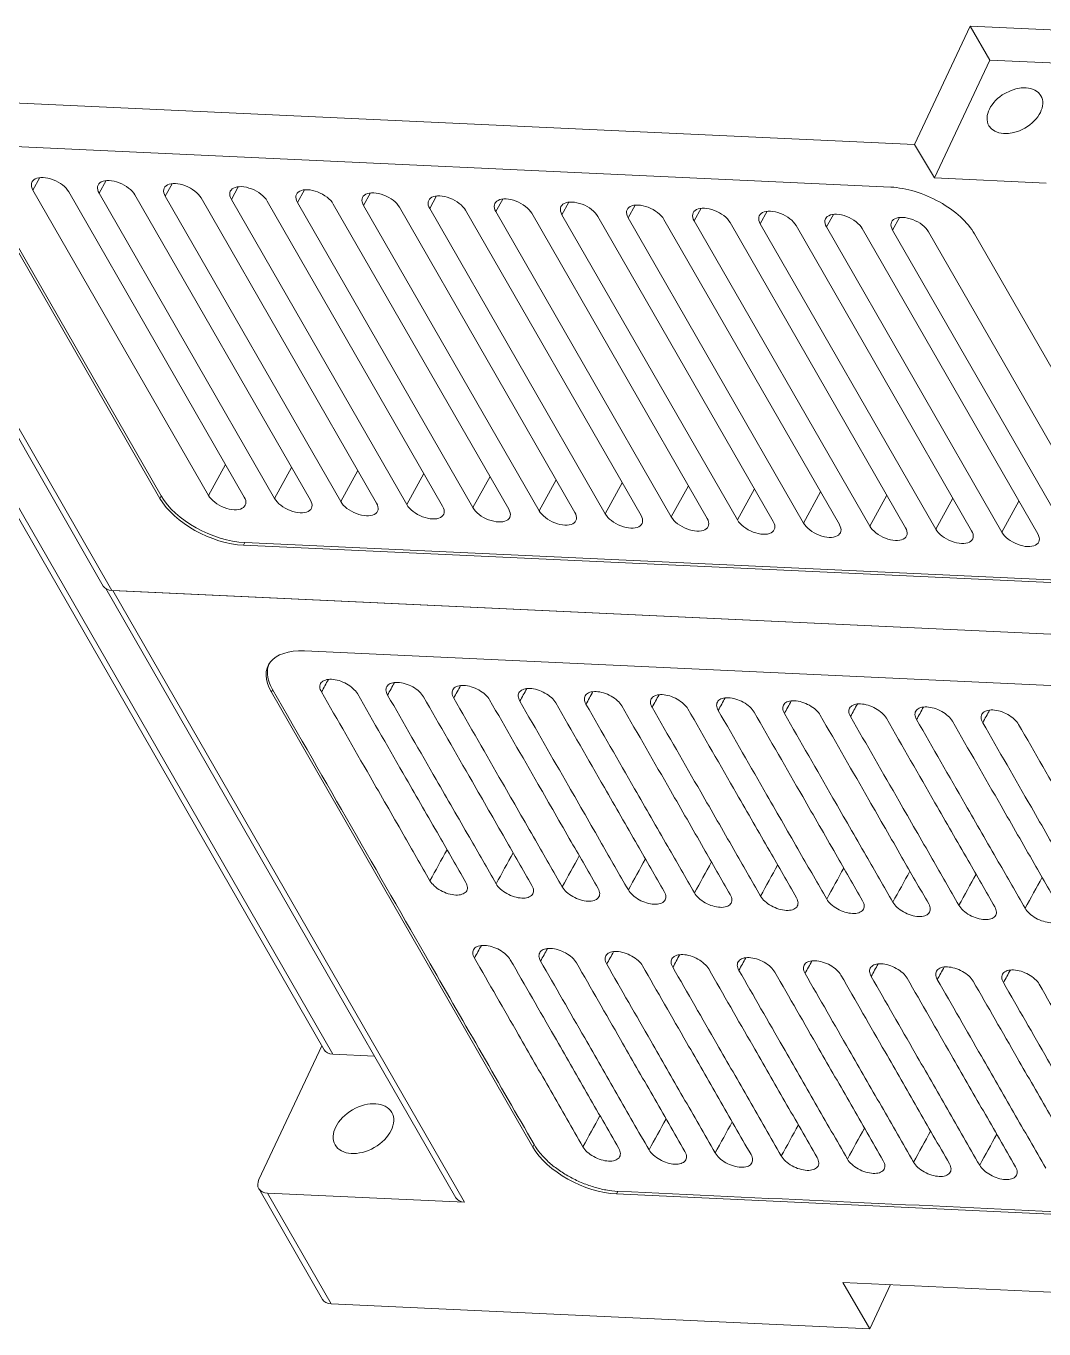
# Model space of a CAD drawing. Header units: millimetres. Extents: x -195 to 1349, y 148 to 750.
# Drawn here: x 610.3 to 657.8, y 545.2 to 605.9 of the extents above; entities that cross this region are included whole.
import ezdxf

# ---------------------------------------------------------------- set-up
doc = ezdxf.new("R2010")
doc.units = ezdxf.units.MM
doc.layers.get('0').update_dxf_attribs({"linetype": 'CONTINUOUS'})
doc.layers.add('100', color=7, linetype='CONTINUOUS', true_color=0xffffff)
doc.layers.add('4', color=7, linetype='CONTINUOUS', true_color=0xffffff)

# ---------------------------------------------------------------- blocks, each defined once
blk = doc.blocks.new('gfhgfh')
at = {"layer": '100', "color": 7, "linetype": 'Continuous', "lineweight": 18}
for p, q in [((914.94, 669.562), (911.696, 638.608)), ((920.566, 667.178), (965.07, 631.716)), ((962.498, 630.52), (922.51, 662.384)), ((919.535, 661.564), (917.36, 640.806)), ((919.683, 661.646), (917.507, 640.888)), ((921.894, 659.688), (919.756, 639.291)), ((923.53, 658.384), (921.392, 637.988)), ((924.911, 657.284), (922.774, 636.887)), ((926.547, 655.98), (924.41, 635.584)), ((927.928, 654.879), (925.791, 634.483)), ((929.564, 653.576), (927.427, 633.179)), ((930.946, 652.475), (928.808, 632.079)), ((932.582, 651.172), (930.444, 630.775)), ((933.963, 650.071), (931.825, 629.674)), ((935.599, 648.767), (933.461, 628.371)), ((936.98, 647.667), (934.843, 627.27)), ((938.616, 646.363), (936.479, 625.967)), ((939.997, 645.263), (937.86, 624.866)), ((941.633, 643.959), (939.496, 623.562)), ((943.015, 642.858), (940.877, 622.462)), ((944.651, 641.555), (942.513, 621.158)), ((946.032, 640.454), (943.894, 620.058)), ((947.668, 639.15), (945.53, 618.754)), ((911.952, 638.097), (966.73, 594.448)), ((949.049, 638.05), (946.911, 617.653)), ((950.685, 636.746), (948.547, 616.35)), ((919.717, 635.738), (959.705, 603.873)), ((919.865, 635.819), (959.853, 603.955)), ((952.066, 635.646), (949.929, 615.249)), ((965.07, 631.716), (971.749, 635.406)), ((971.749, 635.406), (971.512, 633.135)), ((977.556, 630.778), (971.749, 635.406)), ((953.702, 634.342), (951.565, 613.945)), ((955.083, 633.241), (952.946, 612.845)), ((971.512, 633.135), (964.872, 629.466)), ((977.284, 628.535), (971.512, 633.135)), ((956.719, 631.938), (954.582, 611.541)), ((965.07, 631.716), (964.872, 629.466)), ((958.101, 630.837), (955.963, 610.441)), ((959.737, 629.533), (957.599, 609.137)), ((964.872, 629.466), (969.974, 625.401)), ((961.118, 628.433), (958.98, 608.036)), ((962.754, 627.129), (960.616, 606.733)), ((962.68, 604.693), (964.855, 625.451))]:
    blk.add_line(p, q, dxfattribs=at)
at = {"layer": '100', "color": 7, "linetype": 'Continuous', "lineweight": 13}
for p, q in [((915.196, 669.05), (911.952, 638.097)), ((921.894, 659.688), (922.652, 660.046)), ((924.911, 657.284), (925.669, 657.641)), ((927.928, 654.879), (928.686, 655.237)), ((930.946, 652.475), (931.704, 652.833)), ((933.963, 650.071), (934.721, 650.429)), ((936.98, 647.667), (937.738, 648.024)), ((939.997, 645.263), (940.755, 645.62)), ((943.015, 642.858), (943.773, 643.216)), ((917.36, 640.806), (917.507, 640.888)), ((946.032, 640.454), (946.79, 640.812)), ((921.621, 640.171), (919.756, 639.291)), ((949.049, 638.05), (949.807, 638.407)), ((924.638, 637.767), (922.774, 636.887)), ((952.066, 635.646), (952.824, 636.003)), ((919.717, 635.738), (919.865, 635.819)), ((927.656, 635.363), (925.791, 634.483)), ((930.673, 632.959), (928.808, 632.079)), ((955.083, 633.241), (955.841, 633.599)), ((958.101, 630.837), (958.859, 631.195)), ((933.69, 630.554), (931.825, 629.674)), ((961.118, 628.433), (961.876, 628.79)), ((936.707, 628.15), (934.843, 627.27)), ((939.725, 625.746), (937.86, 624.866)), ((942.742, 623.342), (940.877, 622.462)), ((945.759, 620.937), (943.894, 620.058)), ((948.776, 618.533), (946.911, 617.653)), ((951.794, 616.129), (949.929, 615.249)), ((954.811, 613.725), (952.946, 612.845)), ((957.828, 611.32), (955.963, 610.441))]:
    blk.add_line(p, q, dxfattribs=at)
at = {"layer": '100', "color": 7, "linetype": 'Continuous', "lineweight": 18}
for centre, major_axis, ratio, start_param, end_param in [((922.712, 659.036), (-0.59, 1.068), 0.537992, 3.798505, 6.940098), ((925.729, 656.632), (-0.59, 1.068), 0.537992, 3.798505, 6.940098), ((928.746, 654.228), (-0.59, 1.068), 0.537992, 3.798505, 6.940098), ((931.764, 651.823), (-0.59, 1.068), 0.537992, 3.798505, 6.940098), ((934.781, 649.419), (-0.59, 1.068), 0.537992, 3.798505, 6.940098), ((937.798, 647.015), (-0.59, 1.068), 0.537992, 3.798505, 6.940098), ((940.815, 644.611), (-0.59, 1.068), 0.537992, 3.798505, 6.940098), ((943.833, 642.206), (-0.59, 1.068), 0.537992, 3.798505, 6.940098), ((920.026, 638.682), (1.923, -3.48), 0.537992, 3.798505, 5.369301), ((920.173, 638.763), (1.923, -3.48), 0.537992, 3.798505, 5.369301), ((946.85, 639.802), (-0.59, 1.068), 0.537992, 3.798505, 6.940098), ((920.574, 638.64), (-0.59, 1.068), 0.537992, 0.656912, 3.798505), ((912.69, 638.504), (-0.995, 0.104), 0.667517, 0.000015, 0.807454), ((949.867, 637.398), (-0.59, 1.068), 0.537992, 3.798505, 6.940098), ((923.592, 636.235), (-0.59, 1.068), 0.537992, 0.656912, 3.798505), ((952.884, 634.994), (-0.59, 1.068), 0.537992, 3.798505, 6.940098), ((926.609, 633.831), (-0.59, 1.068), 0.537992, 0.656912, 3.798505), ((955.901, 632.59), (-0.59, 1.068), 0.537992, 3.798505, 6.940098), ((929.626, 631.427), (-0.59, 1.068), 0.537992, 0.656912, 3.798505), ((958.919, 630.185), (-0.59, 1.068), 0.537992, 3.798505, 6.940098), ((962.189, 627.576), (1.923, -3.48), 0.537992, 0.656912, 2.227709), ((932.643, 629.023), (-0.59, 1.068), 0.537992, 0.656912, 3.798505), ((961.936, 627.781), (-0.59, 1.068), 0.537992, 3.798505, 6.940098), ((935.661, 626.618), (-0.59, 1.068), 0.537992, 0.656912, 3.798505), ((938.678, 624.214), (-0.59, 1.068), 0.537992, 0.656912, 3.798505), ((941.695, 621.81), (-0.59, 1.068), 0.537992, 0.656912, 3.798505), ((944.712, 619.406), (-0.59, 1.068), 0.537992, 0.656912, 3.798505), ((947.729, 617.001), (-0.59, 1.068), 0.537992, 0.656912, 3.798505), ((950.747, 614.597), (-0.59, 1.068), 0.537992, 0.656912, 3.798505), ((953.764, 612.193), (-0.59, 1.068), 0.537992, 0.656912, 3.798505), ((956.781, 609.789), (-0.59, 1.068), 0.537992, 0.656912, 3.798505)]:
    blk.add_ellipse(centre, major_axis=major_axis, ratio=ratio, start_param=start_param, end_param=end_param, dxfattribs=at)
blk.add_ellipse((970.967, 629.884), major_axis=(-1.74, 0.182), ratio=0.667517, dxfattribs=at)
at = {"layer": '4', "color": 7, "linetype": 'Continuous', "lineweight": 18}
for p, q in [((910.568, 650.061), (906.284, 609.186)), ((911.723, 638.398), (907.457, 597.697)), ((966.684, 594.484), (911.998, 638.06)), ((958.964, 596.807), (918.977, 628.671)), ((916.003, 627.851), (912.817, 597.451)), ((906.312, 609.452), (898.786, 605.295)), ((906.541, 608.674), (908.448, 607.154)), ((898.462, 604.865), (897.686, 597.46)), ((898.719, 604.353), (907.714, 597.185)), ((922.515, 577.368), (897.943, 596.948)), ((955.161, 560.519), (915.174, 592.382)), ((922.515, 577.368), (922.841, 580.478)), ((947.178, 561.085), (922.841, 580.478)), ((925.013, 578.748), (922.515, 577.368))]:
    blk.add_line(p, q, dxfattribs=at)
at = {"layer": '4', "color": 7, "linetype": 'Continuous', "lineweight": 13}
for p, q in [((910.825, 649.549), (906.541, 608.674)), ((911.998, 638.06), (907.714, 597.185)), ((916.003, 627.851), (916.152, 627.933)), ((898.719, 604.353), (897.943, 596.948)), ((912.966, 597.533), (912.817, 597.451)), ((915.174, 592.382), (915.323, 592.464))]:
    blk.add_line(p, q, dxfattribs=at)
at = {"layer": '4', "color": 7, "linetype": 'Continuous', "lineweight": 18}
for centre, major_axis, ratio, start_param, end_param in [((918.669, 625.726), (1.923, -3.48), 0.537992, 2.227709, 3.798505), ((907.279, 609.082), (0.995, -0.104), 0.667517, 3.141608, 3.949047), ((899.457, 604.76), (0.994, -0.104), 0.667517, 2.37825, 3.949048), ((898.681, 597.356), (-0.994, 0.104), 0.667517, 0.000016, 0.807454), ((908.452, 597.593), (0.995, -0.104), 0.667517, 3.141599, 3.949047), ((915.483, 595.326), (1.923, -3.48), 0.537992, 3.798505, 5.369301)]:
    blk.add_ellipse(centre, major_axis=major_axis, ratio=ratio, start_param=start_param, end_param=end_param, dxfattribs=at)
blk.add_ellipse((905.453, 604.115), major_axis=(1.89, -0.198), ratio=0.667517, dxfattribs=at)
for points, knots in [([(916.152, 627.933), (916.172, 628.127), (916.209, 628.305), (916.316, 628.627), (916.387, 628.773), (916.558, 629.023), (916.658, 629.127), (916.811, 629.239), (916.853, 629.265), (916.896, 629.289)], [0, 0, 0, 0, 0.298407, 0.298407, 0.596814, 0.596814, 0.895222, 0.895222, 1, 1, 1, 1]), ([(912.966, 597.533), (913.387, 601.556), (913.809, 605.58), (914.871, 615.713), (915.511, 621.823), (916.152, 627.933)], [0, 0, 0, 0, 0.397041, 0.397041, 1, 1, 1, 1]), ([(918.381, 626.152), (918.183, 624.268), (917.986, 622.383), (917.654, 619.216), (917.519, 617.933), (917.276, 615.614), (917.168, 614.578), (917.059, 613.542)], [0, 0, 0, 0, 0.448302, 0.448302, 0.753513, 0.753513, 1, 1, 1, 1]), ([(918.381, 626.152), (918.393, 626.271), (918.427, 626.372), (918.532, 626.525), (918.603, 626.577), (918.771, 626.623), (918.87, 626.618), (919.076, 626.551), (919.186, 626.489), (919.4, 626.319), (919.504, 626.21), (919.693, 625.962), (919.776, 625.824), (919.911, 625.534), (919.961, 625.386), (920.02, 625.102), (920.029, 624.968), (920.017, 624.848)], [0, 0, 0, 0, 0.125, 0.125, 0.25, 0.25, 0.375, 0.375, 0.5, 0.5, 0.625, 0.625, 0.75, 0.75, 0.875, 0.875, 1, 1, 1, 1]), ([(920.017, 624.848), (919.819, 622.964), (919.622, 621.079), (919.29, 617.912), (919.155, 616.629), (918.912, 614.31), (918.804, 613.274), (918.695, 612.238)], [0, 0, 0, 0, 0.448302, 0.448302, 0.753513, 0.753513, 1, 1, 1, 1]), ([(921.398, 623.748), (921.2, 621.863), (921.003, 619.979), (920.671, 616.812), (920.537, 615.529), (920.294, 613.21), (920.185, 612.173), (920.076, 611.137)], [0, 0, 0, 0, 0.448302, 0.448302, 0.753513, 0.753513, 1, 1, 1, 1]), ([(921.398, 623.748), (921.41, 623.867), (921.444, 623.967), (921.549, 624.121), (921.62, 624.172), (921.789, 624.219), (921.887, 624.213), (922.093, 624.147), (922.203, 624.085), (922.417, 623.915), (922.522, 623.806), (922.71, 623.558), (922.793, 623.42), (922.929, 623.129), (922.978, 622.982), (923.038, 622.698), (923.047, 622.563), (923.034, 622.444)], [0, 0, 0, 0, 0.125, 0.125, 0.25, 0.25, 0.375, 0.375, 0.5, 0.5, 0.625, 0.625, 0.75, 0.75, 0.875, 0.875, 1, 1, 1, 1]), ([(923.034, 622.444), (922.837, 620.56), (922.639, 618.675), (922.307, 615.508), (922.173, 614.225), (921.93, 611.906), (921.821, 610.87), (921.712, 609.834)], [0, 0, 0, 0, 0.448302, 0.448302, 0.753513, 0.753513, 1, 1, 1, 1]), ([(924.415, 621.343), (924.428, 621.463), (924.461, 621.563), (924.566, 621.716), (924.638, 621.768), (924.806, 621.815), (924.904, 621.809), (925.111, 621.743), (925.221, 621.681), (925.434, 621.511), (925.539, 621.402), (925.727, 621.154), (925.811, 621.016), (925.946, 620.725), (925.995, 620.578), (926.055, 620.293), (926.064, 620.159), (926.051, 620.04)], [0, 0, 0, 0, 0.125, 0.125, 0.25, 0.25, 0.375, 0.375, 0.5, 0.5, 0.625, 0.625, 0.75, 0.75, 0.875, 0.875, 1, 1, 1, 1]), ([(924.415, 621.343), (924.218, 619.459), (924.02, 617.575), (923.688, 614.407), (923.554, 613.124), (923.311, 610.805), (923.202, 609.769), (923.094, 608.733)], [0, 0, 0, 0, 0.448302, 0.448302, 0.753513, 0.753513, 1, 1, 1, 1]), ([(926.051, 620.04), (925.854, 618.155), (925.656, 616.271), (925.324, 613.104), (925.19, 611.821), (924.947, 609.502), (924.838, 608.466), (924.73, 607.429)], [0, 0, 0, 0, 0.448302, 0.448302, 0.753513, 0.753513, 1, 1, 1, 1]), ([(927.432, 618.939), (927.445, 619.059), (927.478, 619.159), (927.584, 619.312), (927.655, 619.364), (927.823, 619.41), (927.921, 619.405), (928.128, 619.338), (928.238, 619.276), (928.451, 619.106), (928.556, 618.998), (928.745, 618.749), (928.828, 618.611), (928.963, 618.321), (929.013, 618.174), (929.072, 617.889), (929.081, 617.755), (929.068, 617.636)], [0, 0, 0, 0, 0.125, 0.125, 0.25, 0.25, 0.375, 0.375, 0.5, 0.5, 0.625, 0.625, 0.75, 0.75, 0.875, 0.875, 1, 1, 1, 1]), ([(927.432, 618.939), (927.235, 617.055), (927.037, 615.17), (926.706, 612.003), (926.571, 610.72), (926.328, 608.401), (926.219, 607.365), (926.111, 606.329)], [0, 0, 0, 0, 0.448302, 0.448302, 0.753513, 0.753513, 1, 1, 1, 1]), ([(929.068, 617.636), (928.871, 615.751), (928.674, 613.867), (928.342, 610.699), (928.207, 609.416), (927.964, 607.097), (927.856, 606.061), (927.747, 605.025)], [0, 0, 0, 0, 0.448302, 0.448302, 0.753513, 0.753513, 1, 1, 1, 1]), ([(930.45, 616.535), (930.462, 616.654), (930.496, 616.755), (930.601, 616.908), (930.672, 616.96), (930.84, 617.006), (930.939, 617.001), (931.145, 616.934), (931.255, 616.872), (931.469, 616.702), (931.573, 616.593), (931.762, 616.345), (931.845, 616.207), (931.98, 615.917), (932.03, 615.769), (932.089, 615.485), (932.098, 615.351), (932.086, 615.231)], [0, 0, 0, 0, 0.125, 0.125, 0.25, 0.25, 0.375, 0.375, 0.5, 0.5, 0.625, 0.625, 0.75, 0.75, 0.875, 0.875, 1, 1, 1, 1]), ([(930.45, 616.535), (930.252, 614.651), (930.055, 612.766), (929.723, 609.599), (929.588, 608.316), (929.345, 605.997), (929.237, 604.961), (929.128, 603.925)], [0, 0, 0, 0, 0.448302, 0.448302, 0.753513, 0.753513, 1, 1, 1, 1]), ([(932.086, 615.231), (931.888, 613.347), (931.691, 611.462), (931.359, 608.295), (931.224, 607.012), (930.981, 604.693), (930.873, 603.657), (930.764, 602.621)], [0, 0, 0, 0, 0.448302, 0.448302, 0.753513, 0.753513, 1, 1, 1, 1]), ([(933.467, 614.131), (933.269, 612.246), (933.072, 610.362), (932.74, 607.195), (932.606, 605.912), (932.362, 603.593), (932.254, 602.557), (932.145, 601.52)], [0, 0, 0, 0, 0.448302, 0.448302, 0.753513, 0.753513, 1, 1, 1, 1]), ([(933.467, 614.131), (933.479, 614.25), (933.513, 614.35), (933.618, 614.504), (933.689, 614.555), (933.858, 614.602), (933.956, 614.597), (934.162, 614.53), (934.272, 614.468), (934.486, 614.298), (934.591, 614.189), (934.779, 613.941), (934.862, 613.803), (934.998, 613.513), (935.047, 613.365), (935.106, 613.081), (935.115, 612.946), (935.103, 612.827)], [0, 0, 0, 0, 0.125, 0.125, 0.25, 0.25, 0.375, 0.375, 0.5, 0.5, 0.625, 0.625, 0.75, 0.75, 0.875, 0.875, 1, 1, 1, 1]), ([(918.695, 612.238), (918.683, 612.119), (918.649, 612.018), (918.544, 611.865), (918.473, 611.813), (918.304, 611.767), (918.206, 611.772), (918, 611.839), (917.89, 611.901), (917.676, 612.071), (917.572, 612.18), (917.383, 612.428), (917.3, 612.566), (917.165, 612.856), (917.115, 613.003), (917.056, 613.288), (917.047, 613.422), (917.059, 613.542)], [0, 0, 0, 0, 0.125, 0.125, 0.25, 0.25, 0.375, 0.375, 0.5, 0.5, 0.625, 0.625, 0.75, 0.75, 0.875, 0.875, 1, 1, 1, 1]), ([(935.103, 612.827), (934.905, 610.943), (934.708, 609.058), (934.376, 605.891), (934.242, 604.608), (933.999, 602.289), (933.89, 601.253), (933.781, 600.217)], [0, 0, 0, 0, 0.448302, 0.448302, 0.753513, 0.753513, 1, 1, 1, 1]), ([(936.484, 611.727), (936.287, 609.842), (936.089, 607.958), (935.757, 604.79), (935.623, 603.507), (935.38, 601.188), (935.271, 600.152), (935.163, 599.116)], [0, 0, 0, 0, 0.448302, 0.448302, 0.753513, 0.753513, 1, 1, 1, 1]), ([(936.484, 611.727), (936.497, 611.846), (936.53, 611.946), (936.635, 612.099), (936.706, 612.151), (936.875, 612.198), (936.973, 612.192), (937.179, 612.126), (937.29, 612.064), (937.503, 611.894), (937.608, 611.785), (937.796, 611.537), (937.88, 611.399), (938.015, 611.108), (938.064, 610.961), (938.124, 610.677), (938.133, 610.542), (938.12, 610.423)], [0, 0, 0, 0, 0.125, 0.125, 0.25, 0.25, 0.375, 0.375, 0.5, 0.5, 0.625, 0.625, 0.75, 0.75, 0.875, 0.875, 1, 1, 1, 1]), ([(921.712, 609.834), (921.7, 609.714), (921.666, 609.614), (921.561, 609.461), (921.49, 609.409), (921.322, 609.363), (921.223, 609.368), (921.017, 609.435), (920.907, 609.497), (920.694, 609.667), (920.589, 609.775), (920.4, 610.024), (920.317, 610.162), (920.182, 610.452), (920.132, 610.599), (920.073, 610.884), (920.064, 611.018), (920.076, 611.137)], [0, 0, 0, 0, 0.125, 0.125, 0.25, 0.25, 0.375, 0.375, 0.5, 0.5, 0.625, 0.625, 0.75, 0.75, 0.875, 0.875, 1, 1, 1, 1]), ([(938.12, 610.423), (937.923, 608.538), (937.725, 606.654), (937.393, 603.487), (937.259, 602.204), (937.016, 599.885), (936.907, 598.849), (936.799, 597.812)], [0, 0, 0, 0, 0.448302, 0.448302, 0.753513, 0.753513, 1, 1, 1, 1]), ([(939.501, 609.322), (939.514, 609.442), (939.547, 609.542), (939.652, 609.695), (939.724, 609.747), (939.892, 609.793), (939.99, 609.788), (940.197, 609.721), (940.307, 609.659), (940.52, 609.489), (940.625, 609.381), (940.814, 609.132), (940.897, 608.994), (941.032, 608.704), (941.082, 608.557), (941.141, 608.272), (941.15, 608.138), (941.137, 608.019)], [0, 0, 0, 0, 0.125, 0.125, 0.25, 0.25, 0.375, 0.375, 0.5, 0.5, 0.625, 0.625, 0.75, 0.75, 0.875, 0.875, 1, 1, 1, 1]), ([(916.517, 608.371), (916.53, 608.491), (916.563, 608.591), (916.668, 608.744), (916.74, 608.796), (916.908, 608.842), (917.006, 608.837), (917.213, 608.77), (917.323, 608.708), (917.536, 608.538), (917.641, 608.43), (917.83, 608.181), (917.913, 608.043), (918.048, 607.753), (918.098, 607.606), (918.157, 607.321), (918.166, 607.187), (918.153, 607.068)], [0, 0, 0, 0, 0.125, 0.125, 0.25, 0.25, 0.375, 0.375, 0.5, 0.5, 0.625, 0.625, 0.75, 0.75, 0.875, 0.875, 1, 1, 1, 1]), ([(924.73, 607.429), (924.717, 607.31), (924.684, 607.21), (924.579, 607.057), (924.507, 607.005), (924.339, 606.958), (924.241, 606.964), (924.034, 607.03), (923.924, 607.092), (923.711, 607.262), (923.606, 607.371), (923.417, 607.619), (923.334, 607.757), (923.199, 608.048), (923.149, 608.195), (923.09, 608.479), (923.081, 608.614), (923.094, 608.733)], [0, 0, 0, 0, 0.125, 0.125, 0.25, 0.25, 0.375, 0.375, 0.5, 0.5, 0.625, 0.625, 0.75, 0.75, 0.875, 0.875, 1, 1, 1, 1]), ([(939.501, 609.322), (939.304, 607.438), (939.106, 605.553), (938.774, 602.386), (938.64, 601.103), (938.397, 598.784), (938.288, 597.748), (938.18, 596.712)], [0, 0, 0, 0, 0.448302, 0.448302, 0.753513, 0.753513, 1, 1, 1, 1]), ([(916.517, 608.371), (916.338, 606.662), (916.159, 604.953), (915.849, 601.997), (915.719, 600.75), (915.457, 598.255), (915.326, 597.008), (915.196, 595.761)], [0, 0, 0, 0, 0.406548, 0.406548, 0.703274, 0.703274, 1, 1, 1, 1]), ([(941.137, 608.019), (940.94, 606.134), (940.742, 604.25), (940.41, 601.082), (940.276, 599.799), (940.033, 597.48), (939.924, 596.444), (939.816, 595.408)], [0, 0, 0, 0, 0.448302, 0.448302, 0.753513, 0.753513, 1, 1, 1, 1]), ([(918.153, 607.068), (917.974, 605.359), (917.795, 603.65), (917.485, 600.694), (917.355, 599.446), (917.093, 596.952), (916.963, 595.704), (916.832, 594.457)], [0, 0, 0, 0, 0.406548, 0.406548, 0.703274, 0.703274, 1, 1, 1, 1]), ([(942.519, 606.918), (942.531, 607.037), (942.565, 607.138), (942.67, 607.291), (942.741, 607.343), (942.909, 607.389), (943.008, 607.384), (943.214, 607.317), (943.324, 607.255), (943.537, 607.085), (943.642, 606.976), (943.831, 606.728), (943.914, 606.59), (944.049, 606.3), (944.099, 606.152), (944.158, 605.868), (944.167, 605.734), (944.155, 605.614)], [0, 0, 0, 0, 0.125, 0.125, 0.25, 0.25, 0.375, 0.375, 0.5, 0.5, 0.625, 0.625, 0.75, 0.75, 0.875, 0.875, 1, 1, 1, 1]), ([(919.535, 605.967), (919.547, 606.086), (919.581, 606.187), (919.686, 606.34), (919.757, 606.392), (919.925, 606.438), (920.024, 606.433), (920.23, 606.366), (920.34, 606.304), (920.553, 606.134), (920.658, 606.025), (920.847, 605.777), (920.93, 605.639), (921.065, 605.349), (921.115, 605.201), (921.174, 604.917), (921.183, 604.783), (921.171, 604.663)], [0, 0, 0, 0, 0.125, 0.125, 0.25, 0.25, 0.375, 0.375, 0.5, 0.5, 0.625, 0.625, 0.75, 0.75, 0.875, 0.875, 1, 1, 1, 1]), ([(927.747, 605.025), (927.734, 604.906), (927.701, 604.806), (927.596, 604.652), (927.525, 604.6), (927.356, 604.554), (927.258, 604.559), (927.052, 604.626), (926.941, 604.688), (926.728, 604.858), (926.623, 604.967), (926.435, 605.215), (926.351, 605.353), (926.216, 605.643), (926.167, 605.791), (926.107, 606.075), (926.098, 606.21), (926.111, 606.329)], [0, 0, 0, 0, 0.125, 0.125, 0.25, 0.25, 0.375, 0.375, 0.5, 0.5, 0.625, 0.625, 0.75, 0.75, 0.875, 0.875, 1, 1, 1, 1]), ([(942.519, 606.918), (942.321, 605.034), (942.124, 603.149), (941.792, 599.982), (941.657, 598.699), (941.414, 596.38), (941.306, 595.344), (941.197, 594.308)], [0, 0, 0, 0, 0.448302, 0.448302, 0.753513, 0.753513, 1, 1, 1, 1]), ([(919.535, 605.967), (919.355, 604.258), (919.176, 602.549), (918.867, 599.593), (918.736, 598.346), (918.474, 595.851), (918.344, 594.604), (918.213, 593.357)], [0, 0, 0, 0, 0.406548, 0.406548, 0.703274, 0.703274, 1, 1, 1, 1]), ([(944.155, 605.614), (943.957, 603.73), (943.76, 601.846), (943.428, 598.678), (943.293, 597.395), (943.05, 595.076), (942.942, 594.04), (942.833, 593.004)], [0, 0, 0, 0, 0.448302, 0.448302, 0.753513, 0.753513, 1, 1, 1, 1]), ([(945.536, 604.514), (945.548, 604.633), (945.582, 604.733), (945.687, 604.887), (945.758, 604.939), (945.927, 604.985), (946.025, 604.98), (946.231, 604.913), (946.341, 604.851), (946.555, 604.681), (946.659, 604.572), (946.848, 604.324), (946.931, 604.186), (947.066, 603.896), (947.116, 603.748), (947.175, 603.464), (947.184, 603.329), (947.172, 603.21)], [0, 0, 0, 0, 0.125, 0.125, 0.25, 0.25, 0.375, 0.375, 0.5, 0.5, 0.625, 0.625, 0.75, 0.75, 0.875, 0.875, 1, 1, 1, 1]), ([(921.171, 604.663), (920.992, 602.954), (920.812, 601.245), (920.503, 598.289), (920.372, 597.042), (920.111, 594.547), (919.98, 593.3), (919.849, 592.053)], [0, 0, 0, 0, 0.406548, 0.406548, 0.703274, 0.703274, 1, 1, 1, 1]), ([(922.552, 603.563), (922.564, 603.682), (922.598, 603.782), (922.703, 603.936), (922.774, 603.987), (922.943, 604.034), (923.041, 604.029), (923.247, 603.962), (923.357, 603.9), (923.571, 603.73), (923.675, 603.621), (923.864, 603.373), (923.947, 603.235), (924.082, 602.944), (924.132, 602.797), (924.191, 602.513), (924.2, 602.378), (924.188, 602.259)], [0, 0, 0, 0, 0.125, 0.125, 0.25, 0.25, 0.375, 0.375, 0.5, 0.5, 0.625, 0.625, 0.75, 0.75, 0.875, 0.875, 1, 1, 1, 1]), ([(945.536, 604.514), (945.338, 602.629), (945.141, 600.745), (944.809, 597.578), (944.674, 596.295), (944.431, 593.976), (944.323, 592.94), (944.214, 591.903)], [0, 0, 0, 0, 0.448302, 0.448302, 0.753513, 0.753513, 1, 1, 1, 1]), ([(922.552, 603.563), (922.373, 601.854), (922.194, 600.145), (921.884, 597.189), (921.753, 595.941), (921.492, 593.447), (921.361, 592.2), (921.23, 590.952)], [0, 0, 0, 0, 0.406548, 0.406548, 0.703274, 0.703274, 1, 1, 1, 1]), ([(930.764, 602.621), (930.752, 602.502), (930.718, 602.401), (930.613, 602.248), (930.542, 602.196), (930.373, 602.15), (930.275, 602.155), (930.069, 602.222), (929.959, 602.284), (929.745, 602.454), (929.641, 602.563), (929.452, 602.811), (929.369, 602.949), (929.234, 603.239), (929.184, 603.387), (929.125, 603.671), (929.116, 603.805), (929.128, 603.925)], [0, 0, 0, 0, 0.125, 0.125, 0.25, 0.25, 0.375, 0.375, 0.5, 0.5, 0.625, 0.625, 0.75, 0.75, 0.875, 0.875, 1, 1, 1, 1]), ([(947.172, 603.21), (946.974, 601.326), (946.777, 599.441), (946.445, 596.274), (946.31, 594.991), (946.067, 592.672), (945.959, 591.636), (945.85, 590.6)], [0, 0, 0, 0, 0.448302, 0.448302, 0.753513, 0.753513, 1, 1, 1, 1]), ([(948.553, 602.11), (948.566, 602.229), (948.599, 602.329), (948.704, 602.483), (948.775, 602.534), (948.944, 602.581), (949.042, 602.575), (949.248, 602.509), (949.358, 602.447), (949.572, 602.277), (949.677, 602.168), (949.865, 601.92), (949.948, 601.782), (950.084, 601.491), (950.133, 601.344), (950.193, 601.06), (950.202, 600.925), (950.189, 600.806)], [0, 0, 0, 0, 0.125, 0.125, 0.25, 0.25, 0.375, 0.375, 0.5, 0.5, 0.625, 0.625, 0.75, 0.75, 0.875, 0.875, 1, 1, 1, 1]), ([(924.188, 602.259), (924.009, 600.55), (923.83, 598.841), (923.52, 595.885), (923.389, 594.638), (923.128, 592.143), (922.997, 590.896), (922.866, 589.649)], [0, 0, 0, 0, 0.406548, 0.406548, 0.703274, 0.703274, 1, 1, 1, 1]), ([(948.553, 602.11), (948.356, 600.225), (948.158, 598.341), (947.826, 595.173), (947.692, 593.89), (947.449, 591.571), (947.34, 590.535), (947.231, 589.499)], [0, 0, 0, 0, 0.448302, 0.448302, 0.753513, 0.753513, 1, 1, 1, 1]), ([(925.569, 601.159), (925.39, 599.45), (925.211, 597.741), (924.901, 594.785), (924.77, 593.537), (924.509, 591.043), (924.378, 589.795), (924.247, 588.548)], [0, 0, 0, 0, 0.406548, 0.406548, 0.703274, 0.703274, 1, 1, 1, 1]), ([(925.569, 601.159), (925.582, 601.278), (925.615, 601.378), (925.72, 601.531), (925.791, 601.583), (925.96, 601.63), (926.058, 601.624), (926.264, 601.558), (926.374, 601.496), (926.588, 601.326), (926.693, 601.217), (926.881, 600.969), (926.964, 600.831), (927.1, 600.54), (927.149, 600.393), (927.209, 600.109), (927.218, 599.974), (927.205, 599.855)], [0, 0, 0, 0, 0.125, 0.125, 0.25, 0.25, 0.375, 0.375, 0.5, 0.5, 0.625, 0.625, 0.75, 0.75, 0.875, 0.875, 1, 1, 1, 1]), ([(933.781, 600.217), (933.769, 600.097), (933.735, 599.997), (933.63, 599.844), (933.559, 599.792), (933.391, 599.746), (933.292, 599.751), (933.086, 599.818), (932.976, 599.88), (932.763, 600.05), (932.658, 600.158), (932.469, 600.407), (932.386, 600.545), (932.251, 600.835), (932.201, 600.982), (932.142, 601.267), (932.133, 601.401), (932.145, 601.52)], [0, 0, 0, 0, 0.125, 0.125, 0.25, 0.25, 0.375, 0.375, 0.5, 0.5, 0.625, 0.625, 0.75, 0.75, 0.875, 0.875, 1, 1, 1, 1]), ([(950.189, 600.806), (949.992, 598.921), (949.794, 597.037), (949.462, 593.87), (949.328, 592.587), (949.085, 590.268), (948.976, 589.232), (948.868, 588.196)], [0, 0, 0, 0, 0.448302, 0.448302, 0.753513, 0.753513, 1, 1, 1, 1]), ([(927.205, 599.855), (927.026, 598.146), (926.847, 596.437), (926.537, 593.481), (926.406, 592.234), (926.145, 589.739), (926.014, 588.492), (925.884, 587.244)], [0, 0, 0, 0, 0.406548, 0.406548, 0.703274, 0.703274, 1, 1, 1, 1]), ([(928.586, 598.754), (928.407, 597.045), (928.228, 595.336), (927.918, 592.38), (927.788, 591.133), (927.526, 588.638), (927.395, 587.391), (927.265, 586.144)], [0, 0, 0, 0, 0.406548, 0.406548, 0.703274, 0.703274, 1, 1, 1, 1]), ([(928.586, 598.754), (928.599, 598.874), (928.632, 598.974), (928.737, 599.127), (928.809, 599.179), (928.977, 599.225), (929.075, 599.22), (929.282, 599.153), (929.392, 599.091), (929.605, 598.921), (929.71, 598.813), (929.898, 598.564), (929.982, 598.426), (930.117, 598.136), (930.167, 597.989), (930.226, 597.704), (930.235, 597.57), (930.222, 597.451)], [0, 0, 0, 0, 0.125, 0.125, 0.25, 0.25, 0.375, 0.375, 0.5, 0.5, 0.625, 0.625, 0.75, 0.75, 0.875, 0.875, 1, 1, 1, 1]), ([(936.799, 597.812), (936.786, 597.693), (936.753, 597.593), (936.648, 597.44), (936.576, 597.388), (936.408, 597.341), (936.31, 597.347), (936.103, 597.413), (935.993, 597.475), (935.78, 597.645), (935.675, 597.754), (935.486, 598.002), (935.403, 598.14), (935.268, 598.431), (935.218, 598.578), (935.159, 598.862), (935.15, 598.997), (935.163, 599.116)], [0, 0, 0, 0, 0.125, 0.125, 0.25, 0.25, 0.375, 0.375, 0.5, 0.5, 0.625, 0.625, 0.75, 0.75, 0.875, 0.875, 1, 1, 1, 1]), ([(915.323, 592.464), (915.147, 592.605), (914.976, 592.762), (914.643, 593.108), (914.48, 593.299), (914.173, 593.704), (914.029, 593.916), (913.762, 594.36), (913.638, 594.594), (913.42, 595.061), (913.325, 595.297), (913.164, 595.774), (913.099, 596.011), (913.003, 596.471), (912.972, 596.697), (912.943, 597.132), (912.945, 597.339), (912.966, 597.533)], [0, 0, 0, 0, 0.125, 0.125, 0.25, 0.25, 0.375, 0.375, 0.5, 0.5, 0.625, 0.625, 0.75, 0.75, 0.875, 0.875, 1, 1, 1, 1]), ([(930.222, 597.451), (930.043, 595.742), (929.864, 594.033), (929.554, 591.077), (929.424, 589.829), (929.162, 587.335), (929.031, 586.088), (928.901, 584.84)], [0, 0, 0, 0, 0.406548, 0.406548, 0.703274, 0.703274, 1, 1, 1, 1]), ([(931.603, 596.35), (931.616, 596.469), (931.65, 596.57), (931.755, 596.723), (931.826, 596.775), (931.994, 596.821), (932.093, 596.816), (932.299, 596.749), (932.409, 596.687), (932.622, 596.517), (932.727, 596.408), (932.916, 596.16), (932.999, 596.022), (933.134, 595.732), (933.184, 595.584), (933.243, 595.3), (933.252, 595.166), (933.24, 595.046)], [0, 0, 0, 0, 0.125, 0.125, 0.25, 0.25, 0.375, 0.375, 0.5, 0.5, 0.625, 0.625, 0.75, 0.75, 0.875, 0.875, 1, 1, 1, 1]), ([(939.816, 595.408), (939.803, 595.289), (939.77, 595.189), (939.665, 595.035), (939.593, 594.984), (939.425, 594.937), (939.327, 594.942), (939.12, 595.009), (939.01, 595.071), (938.797, 595.241), (938.692, 595.35), (938.504, 595.598), (938.42, 595.736), (938.285, 596.027), (938.236, 596.174), (938.176, 596.458), (938.167, 596.593), (938.18, 596.712)], [0, 0, 0, 0, 0.125, 0.125, 0.25, 0.25, 0.375, 0.375, 0.5, 0.5, 0.625, 0.625, 0.75, 0.75, 0.875, 0.875, 1, 1, 1, 1]), ([(916.832, 594.457), (916.819, 594.338), (916.786, 594.238), (916.681, 594.084), (916.609, 594.032), (916.441, 593.986), (916.343, 593.991), (916.136, 594.058), (916.026, 594.12), (915.813, 594.29), (915.708, 594.399), (915.52, 594.647), (915.436, 594.785), (915.301, 595.075), (915.252, 595.223), (915.192, 595.507), (915.183, 595.641), (915.196, 595.761)], [0, 0, 0, 0, 0.125, 0.125, 0.25, 0.25, 0.375, 0.375, 0.5, 0.5, 0.625, 0.625, 0.75, 0.75, 0.875, 0.875, 1, 1, 1, 1]), ([(931.603, 596.35), (931.424, 594.641), (931.245, 592.932), (930.935, 589.976), (930.805, 588.729), (930.543, 586.234), (930.413, 584.987), (930.282, 583.74)], [0, 0, 0, 0, 0.406548, 0.406548, 0.703274, 0.703274, 1, 1, 1, 1]), ([(933.24, 595.046), (933.06, 593.337), (932.881, 591.629), (932.572, 588.672), (932.441, 587.425), (932.179, 584.931), (932.049, 583.683), (931.918, 582.436)], [0, 0, 0, 0, 0.406548, 0.406548, 0.703274, 0.703274, 1, 1, 1, 1]), ([(934.621, 593.946), (934.633, 594.065), (934.667, 594.165), (934.772, 594.319), (934.843, 594.371), (935.011, 594.417), (935.11, 594.412), (935.316, 594.345), (935.426, 594.283), (935.64, 594.113), (935.744, 594.004), (935.933, 593.756), (936.016, 593.618), (936.151, 593.328), (936.201, 593.18), (936.26, 592.896), (936.269, 592.761), (936.257, 592.642)], [0, 0, 0, 0, 0.125, 0.125, 0.25, 0.25, 0.375, 0.375, 0.5, 0.5, 0.625, 0.625, 0.75, 0.75, 0.875, 0.875, 1, 1, 1, 1]), ([(942.833, 593.004), (942.821, 592.885), (942.787, 592.784), (942.682, 592.631), (942.611, 592.579), (942.442, 592.533), (942.344, 592.538), (942.138, 592.605), (942.028, 592.667), (941.814, 592.837), (941.709, 592.946), (941.521, 593.194), (941.438, 593.332), (941.302, 593.622), (941.253, 593.77), (941.194, 594.054), (941.184, 594.188), (941.197, 594.308)], [0, 0, 0, 0, 0.125, 0.125, 0.25, 0.25, 0.375, 0.375, 0.5, 0.5, 0.625, 0.625, 0.75, 0.75, 0.875, 0.875, 1, 1, 1, 1]), ([(934.621, 593.946), (934.442, 592.237), (934.263, 590.528), (933.953, 587.572), (933.822, 586.325), (933.561, 583.83), (933.43, 582.583), (933.299, 581.335)], [0, 0, 0, 0, 0.406548, 0.406548, 0.703274, 0.703274, 1, 1, 1, 1]), ([(919.849, 592.053), (919.837, 591.934), (919.803, 591.833), (919.698, 591.68), (919.627, 591.628), (919.458, 591.582), (919.36, 591.587), (919.154, 591.654), (919.044, 591.716), (918.83, 591.886), (918.725, 591.995), (918.537, 592.243), (918.454, 592.381), (918.318, 592.671), (918.269, 592.819), (918.21, 593.103), (918.2, 593.237), (918.213, 593.357)], [0, 0, 0, 0, 0.125, 0.125, 0.25, 0.25, 0.375, 0.375, 0.5, 0.5, 0.625, 0.625, 0.75, 0.75, 0.875, 0.875, 1, 1, 1, 1]), ([(936.257, 592.642), (936.078, 590.933), (935.899, 589.224), (935.589, 586.268), (935.458, 585.021), (935.197, 582.526), (935.066, 581.279), (934.935, 580.032)], [0, 0, 0, 0, 0.406548, 0.406548, 0.703274, 0.703274, 1, 1, 1, 1]), ([(915.323, 592.464), (921.988, 587.154), (928.652, 581.843), (941.981, 571.222), (948.646, 565.912), (955.31, 560.601)], [0, 0, 0, 0, 0.5, 0.5, 1, 1, 1, 1]), ([(937.638, 591.542), (937.65, 591.661), (937.684, 591.761), (937.789, 591.914), (937.86, 591.966), (938.029, 592.013), (938.127, 592.007), (938.333, 591.941), (938.443, 591.879), (938.657, 591.709), (938.762, 591.6), (938.95, 591.352), (939.033, 591.214), (939.169, 590.923), (939.218, 590.776), (939.277, 590.492), (939.287, 590.357), (939.274, 590.238)], [0, 0, 0, 0, 0.125, 0.125, 0.25, 0.25, 0.375, 0.375, 0.5, 0.5, 0.625, 0.625, 0.75, 0.75, 0.875, 0.875, 1, 1, 1, 1]), ([(945.85, 590.6), (945.838, 590.48), (945.804, 590.38), (945.699, 590.227), (945.628, 590.175), (945.46, 590.129), (945.361, 590.134), (945.155, 590.201), (945.045, 590.263), (944.831, 590.433), (944.727, 590.541), (944.538, 590.79), (944.455, 590.928), (944.32, 591.218), (944.27, 591.365), (944.211, 591.65), (944.202, 591.784), (944.214, 591.903)], [0, 0, 0, 0, 0.125, 0.125, 0.25, 0.25, 0.375, 0.375, 0.5, 0.5, 0.625, 0.625, 0.75, 0.75, 0.875, 0.875, 1, 1, 1, 1]), ([(937.638, 591.542), (937.459, 589.833), (937.28, 588.124), (936.97, 585.168), (936.839, 583.92), (936.578, 581.426), (936.447, 580.178), (936.316, 578.931)], [0, 0, 0, 0, 0.406548, 0.406548, 0.703274, 0.703274, 1, 1, 1, 1]), ([(922.866, 589.649), (922.854, 589.529), (922.82, 589.429), (922.715, 589.276), (922.644, 589.224), (922.476, 589.178), (922.377, 589.183), (922.171, 589.25), (922.061, 589.312), (921.847, 589.482), (921.743, 589.59), (921.554, 589.839), (921.471, 589.977), (921.336, 590.267), (921.286, 590.414), (921.227, 590.699), (921.218, 590.833), (921.23, 590.952)], [0, 0, 0, 0, 0.125, 0.125, 0.25, 0.25, 0.375, 0.375, 0.5, 0.5, 0.625, 0.625, 0.75, 0.75, 0.875, 0.875, 1, 1, 1, 1]), ([(939.274, 590.238), (939.095, 588.529), (938.916, 586.82), (938.606, 583.864), (938.475, 582.617), (938.214, 580.122), (938.083, 578.875), (937.952, 577.628)], [0, 0, 0, 0, 0.406548, 0.406548, 0.703274, 0.703274, 1, 1, 1, 1]), ([(940.655, 589.137), (940.668, 589.257), (940.701, 589.357), (940.806, 589.51), (940.877, 589.562), (941.046, 589.608), (941.144, 589.603), (941.35, 589.536), (941.461, 589.474), (941.674, 589.304), (941.779, 589.196), (941.967, 588.947), (942.051, 588.809), (942.186, 588.519), (942.235, 588.372), (942.295, 588.087), (942.304, 587.953), (942.291, 587.834)], [0, 0, 0, 0, 0.125, 0.125, 0.25, 0.25, 0.375, 0.375, 0.5, 0.5, 0.625, 0.625, 0.75, 0.75, 0.875, 0.875, 1, 1, 1, 1]), ([(940.655, 589.137), (940.476, 587.428), (940.297, 585.719), (939.987, 582.763), (939.856, 581.516), (939.595, 579.022), (939.464, 577.774), (939.334, 576.527)], [0, 0, 0, 0, 0.406548, 0.406548, 0.703274, 0.703274, 1, 1, 1, 1]), ([(925.884, 587.244), (925.871, 587.125), (925.837, 587.025), (925.732, 586.872), (925.661, 586.82), (925.493, 586.773), (925.394, 586.779), (925.188, 586.845), (925.078, 586.907), (924.865, 587.077), (924.76, 587.186), (924.571, 587.434), (924.488, 587.572), (924.353, 587.863), (924.303, 588.01), (924.244, 588.294), (924.235, 588.429), (924.247, 588.548)], [0, 0, 0, 0, 0.125, 0.125, 0.25, 0.25, 0.375, 0.375, 0.5, 0.5, 0.625, 0.625, 0.75, 0.75, 0.875, 0.875, 1, 1, 1, 1]), ([(942.291, 587.834), (942.112, 586.125), (941.933, 584.416), (941.623, 581.46), (941.493, 580.212), (941.231, 577.718), (941.1, 576.471), (940.97, 575.223)], [0, 0, 0, 0, 0.406548, 0.406548, 0.703274, 0.703274, 1, 1, 1, 1]), ([(928.901, 584.84), (928.888, 584.721), (928.855, 584.621), (928.75, 584.467), (928.678, 584.415), (928.51, 584.369), (928.412, 584.374), (928.205, 584.441), (928.095, 584.503), (927.882, 584.673), (927.777, 584.782), (927.589, 585.03), (927.505, 585.168), (927.37, 585.458), (927.32, 585.606), (927.261, 585.89), (927.252, 586.025), (927.265, 586.144)], [0, 0, 0, 0, 0.125, 0.125, 0.25, 0.25, 0.375, 0.375, 0.5, 0.5, 0.625, 0.625, 0.75, 0.75, 0.875, 0.875, 1, 1, 1, 1]), ([(931.918, 582.436), (931.905, 582.317), (931.872, 582.216), (931.767, 582.063), (931.696, 582.011), (931.527, 581.965), (931.429, 581.97), (931.223, 582.037), (931.113, 582.099), (930.899, 582.269), (930.794, 582.378), (930.606, 582.626), (930.522, 582.764), (930.387, 583.054), (930.338, 583.202), (930.278, 583.486), (930.269, 583.62), (930.282, 583.74)], [0, 0, 0, 0, 0.125, 0.125, 0.25, 0.25, 0.375, 0.375, 0.5, 0.5, 0.625, 0.625, 0.75, 0.75, 0.875, 0.875, 1, 1, 1, 1]), ([(934.935, 580.032), (934.923, 579.912), (934.889, 579.812), (934.784, 579.659), (934.713, 579.607), (934.544, 579.561), (934.446, 579.566), (934.24, 579.633), (934.13, 579.695), (933.916, 579.865), (933.812, 579.973), (933.623, 580.222), (933.54, 580.36), (933.405, 580.65), (933.355, 580.797), (933.296, 581.082), (933.287, 581.216), (933.299, 581.335)], [0, 0, 0, 0, 0.125, 0.125, 0.25, 0.25, 0.375, 0.375, 0.5, 0.5, 0.625, 0.625, 0.75, 0.75, 0.875, 0.875, 1, 1, 1, 1])]:
    blk.add_open_spline(points, degree=3, knots=knots, dxfattribs=at)
at = {"layer": '4', "color": 7, "linetype": 'Continuous', "lineweight": 13}
for points in [[(918.381, 626.152), (918.632, 626.271), (918.883, 626.389), (919.135, 626.508)], [(921.398, 623.748), (921.649, 623.866), (921.901, 623.985), (922.152, 624.103)], [(924.415, 621.343), (924.667, 621.462), (924.918, 621.581), (925.169, 621.699)], [(927.432, 618.939), (927.684, 619.058), (927.935, 619.176), (928.186, 619.295)], [(930.45, 616.535), (930.701, 616.654), (930.952, 616.772), (931.204, 616.891)], [(918.924, 614.422), (918.302, 614.128), (917.681, 613.835), (917.059, 613.542)], [(933.467, 614.131), (933.718, 614.249), (933.969, 614.368), (934.221, 614.486)], [(921.941, 612.017), (921.32, 611.724), (920.698, 611.431), (920.076, 611.137)], [(936.484, 611.727), (936.735, 611.845), (936.987, 611.964), (937.238, 612.082)], [(924.959, 609.613), (924.337, 609.32), (923.715, 609.026), (923.094, 608.733)], [(939.501, 609.322), (939.753, 609.441), (940.004, 609.559), (940.255, 609.678)], [(916.517, 608.371), (916.769, 608.49), (917.02, 608.608), (917.271, 608.727)], [(927.976, 607.209), (927.354, 606.915), (926.732, 606.622), (926.111, 606.329)], [(942.519, 606.918), (942.77, 607.037), (943.021, 607.155), (943.272, 607.274)], [(919.535, 605.967), (919.786, 606.086), (920.037, 606.204), (920.289, 606.323)], [(930.993, 604.805), (930.371, 604.511), (929.75, 604.218), (929.128, 603.925)], [(945.536, 604.514), (945.787, 604.632), (946.038, 604.751), (946.29, 604.87)], [(922.552, 603.563), (922.803, 603.681), (923.054, 603.8), (923.306, 603.918)], [(934.01, 602.4), (933.389, 602.107), (932.767, 601.814), (932.145, 601.52)], [(948.553, 602.11), (948.804, 602.228), (949.056, 602.347), (949.307, 602.465)], [(925.569, 601.159), (925.82, 601.277), (926.072, 601.396), (926.323, 601.514)], [(937.027, 599.996), (936.406, 599.703), (935.784, 599.409), (935.163, 599.116)], [(928.586, 598.754), (928.838, 598.873), (929.089, 598.991), (929.34, 599.11)], [(940.045, 597.592), (939.423, 597.299), (938.801, 597.005), (938.18, 596.712)], [(917.061, 596.641), (916.439, 596.347), (915.817, 596.054), (915.196, 595.761)], [(931.603, 596.35), (931.855, 596.469), (932.106, 596.587), (932.357, 596.706)], [(943.062, 595.188), (942.44, 594.894), (941.819, 594.601), (941.197, 594.308)], [(920.078, 594.237), (919.456, 593.943), (918.835, 593.65), (918.213, 593.357)], [(934.621, 593.946), (934.872, 594.064), (935.123, 594.183), (935.375, 594.302)], [(946.079, 592.783), (945.457, 592.49), (944.836, 592.197), (944.214, 591.903)], [(937.638, 591.542), (937.889, 591.66), (938.141, 591.779), (938.392, 591.897)], [(923.095, 591.832), (922.473, 591.539), (921.852, 591.246), (921.23, 590.952)], [(926.112, 589.428), (925.491, 589.135), (924.869, 588.841), (924.247, 588.548)], [(940.655, 589.137), (940.906, 589.256), (941.158, 589.374), (941.409, 589.493)], [(929.13, 587.024), (928.508, 586.731), (927.886, 586.437), (927.265, 586.144)], [(932.147, 584.62), (931.525, 584.326), (930.904, 584.033), (930.282, 583.74)], [(935.164, 582.215), (934.542, 581.922), (933.921, 581.629), (933.299, 581.335)]]:
    blk.add_open_spline(points, degree=3, dxfattribs=at)

msp = doc.modelspace()

# ---------------------------------------------------------------- block references
at = {"lineweight": 18, "xscale": 0.8, "yscale": 0.8, "zscale": 0.8, "rotation": 35.89275557312439}
msp.add_blockref('gfhgfh', (322.601, -261.639), dxfattribs=at)

doc.saveas('drawing.dxf')
